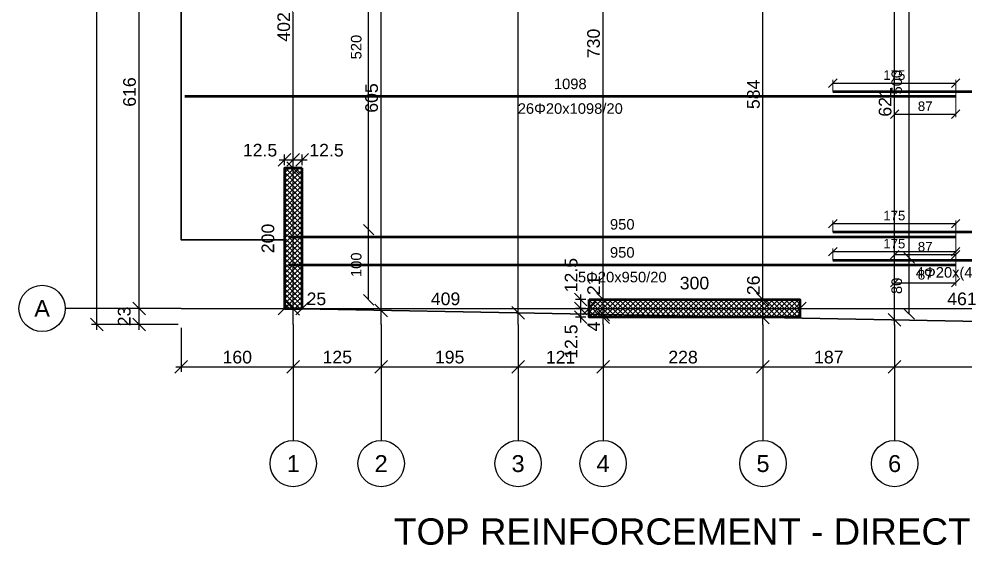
# Model space of a CAD drawing. Header units: millimetres. Extents: x -231 to 4719, y -2977 to 4533.
# Drawn here: x -231 to 1116, y -2977 to -2227 of the extents above; entities that cross this region are included whole.
import ezdxf
from ezdxf.enums import TextEntityAlignment as Align

# ---------------------------------------------------------------- set-up
doc = ezdxf.new("R2010")
doc.units = ezdxf.units.MM
for name, color, linetype in [('FW_AXIS', 7, 'Continuous'), ('FW_DIM', 7, 'Continuous'), ('FW_WALL_HATCH', 8, 'Continuous'), ('REB_NOTES', 7, 'Continuous'), ('REB_TOP_MESH_X', 5, 'Continuous'), ('REB_TOP_MESH_X_AXDIM', 5, 'Continuous'), ('REB_TOP_MESH_X_LAP', 5, 'Continuous'), ('REB_TOP_MESH_X_RANGE', 5, 'Continuous'), ('REB_TOP_MESH_X_TEXT', 5, 'Continuous')]:
    doc.layers.add(name, color=color, linetype=linetype)
doc.layers.add('SLAB', color=3, linetype='Continuous', lineweight=35)
doc.layers.add('WALL', color=1, linetype='Continuous', lineweight=50)
doc.styles.add('REBAR_TXT', font='arial.ttf')
doc.styles.get("Standard").update_dxf_attribs({"font": 'arial.ttf'})
doc.dimstyles.new('FW_DIM', dxfattribs={"dimtxt": 18, "dimasz": 9, "dimexe": 7.5, "dimexo": 4.5, "dimgap": 4.5, "dimtad": 1, "dimdec": 0, "dimtxsty": 'Standard', "dimtsz": 9, "dimcen": 2.5, "dimdle": 7.5, "dimclrd": 256, "dimclre": 256, "dimclrt": 7, "dimazin": 3, "dimtfac": 1, "dimtmove": 2, "dimatfit": 3})
doc.dimstyles.new('REBAR LAP', dxfattribs={"dimtxt": 13.5, "dimasz": 2.5, "dimexe": 4.5, "dimexo": 0, "dimgap": 4.5, "dimtad": 1, "dimdec": 0, "dimtxsty": 'Standard', "dimtsz": 6, "dimcen": 2.5, "dimclrd": 6, "dimclre": 6, "dimclrt": 7, "dimazin": 3, "dimtfac": 1, "dimtmove": 2, "dimatfit": 3, "dimlwd": 25, "dimlwe": 18})
doc.dimstyles.new('REBAR M-200', dxfattribs={"dimtxt": 15, "dimasz": 15, "dimexe": 25, "dimexo": 12.5, "dimgap": 10, "dimtad": 1, "dimdec": 0, "dimtxsty": 'Standard', "dimblk": 'NONE', "dimcen": 50, "dimse1": 1, "dimse2": 1, "dimclrd": 6, "dimclre": 6, "dimclrt": 7, "dimazin": 3, "dimtfac": 1, "dimtmove": 2, "dimatfit": 3, "dimldrblk": 'NONE', "dimlwd": 53})
doc.dimstyles.new('REBAR RANGE', dxfattribs={"dimtxt": 15, "dimasz": 2.5, "dimexe": 0, "dimexo": 0, "dimgap": 10, "dimtad": 1, "dimdec": 0, "dimtxsty": 'Standard', "dimtsz": 7.5, "dimcen": 2.5, "dimse1": 1, "dimse2": 1, "dimclrd": 6, "dimclre": 6, "dimclrt": 7, "dimazin": 3, "dimtfac": 1, "dimtmove": 2, "dimatfit": 3, "dimlwd": 25})

# ---------------------------------------------------------------- blocks, each defined once
blk = doc.blocks.new('*D547')
at = {"color": 6, "lineweight": 53}
blk.add_line((5, -2337.6), (1102.5, -2337.6), dxfattribs=at)
at = {"layer": 'Defpoints'}
for p in [(5, -2337.6), (5, -2337.6), (1102.5, -2337.6)]:
    blk.add_point(p, dxfattribs=at)
at = {"layer": 'REB_TOP_MESH_X', "color": 7, "insert": (553.8, -2320.1), "char_height": 15, "attachment_point": 5}
blk.add_mtext('1098', dxfattribs=at)
blk = doc.blocks.new('_NONE')
blk = doc.blocks.new('*D548')
at = {"color": 6, "lineweight": 53}
blk.add_line((927.5, -2330.9), (1564, -2330.9), dxfattribs=at)
at = {"layer": 'Defpoints'}
for p in [(927.5, -2330.9), (927.5, -2330.9), (1564, -2330.9)]:
    blk.add_point(p, dxfattribs=at)
at = {"layer": 'REB_TOP_MESH_X', "color": 7, "insert": (1245.8, -2313.4), "char_height": 15, "attachment_point": 5}
blk.add_mtext('636', dxfattribs=at)
blk = doc.blocks.new('_OBLIQUE')
at = {"color": 0, "linetype": 'BYBLOCK'}
blk.add_line((-0.5, -0.5), (0.5, 0.5), dxfattribs=at)
blk = doc.blocks.new('*D549')
at = {"color": 6, "lineweight": 18}
for p, q in [((927.5, -2330.9), (927.5, -2314.4)), ((1102.5, -2337.6), (1102.5, -2314.4))]:
    blk.add_line(p, q, dxfattribs=at)
at = {"color": 6, "lineweight": 25}
blk.add_line((927.5, -2318.9), (1102.5, -2318.9), dxfattribs=at)
at = {"layer": 'Defpoints'}
for p in [(927.5, -2318.9), (927.5, -2330.9), (1102.5, -2337.6)]:
    blk.add_point(p, dxfattribs=at)
at = {"layer": 'REB_TOP_MESH_X_LAP', "color": 6, "xscale": 12, "yscale": 12}
for p in [(927.5, -2318.9), (1102.5, -2318.9)]:
    blk.add_blockref('_OBLIQUE', p, dxfattribs=at)
at = {"layer": 'REB_TOP_MESH_X_LAP', "color": 7, "insert": (1015, -2307.6), "char_height": 13.5, "attachment_point": 5}
blk.add_mtext('175', dxfattribs=at)
blk = doc.blocks.new('*D550')
at = {"color": 6, "lineweight": 18}
for p, q in [((1015.5, -2337.6), (1015.5, -2367.6)), ((1102.5, -2337.6), (1102.5, -2367.6))]:
    blk.add_line(p, q, dxfattribs=at)
at = {"color": 6, "lineweight": 25}
blk.add_line((1015.5, -2363.1), (1102.5, -2363.1), dxfattribs=at)
at = {"layer": 'Defpoints'}
for p in [(1015.5, -2337.6), (1102.5, -2337.6), (1015.5, -2363.1)]:
    blk.add_point(p, dxfattribs=at)
at = {"layer": 'REB_TOP_MESH_X_AXDIM', "color": 6, "xscale": 12, "yscale": 12}
for p in [(1015.5, -2363.1), (1102.5, -2363.1)]:
    blk.add_blockref('_OBLIQUE', p, dxfattribs=at)
at = {"layer": 'REB_TOP_MESH_X_AXDIM', "color": 7, "insert": (1059, -2351.9), "char_height": 13.5, "attachment_point": 5}
blk.add_mtext('87', dxfattribs=at)
blk = doc.blocks.new('*D559')
at = {"color": 6, "lineweight": 53}
blk.add_line((153, -2577.6), (1102.5, -2577.6), dxfattribs=at)
at = {"layer": 'Defpoints'}
for p in [(153, -2577.6), (153, -2577.6), (1102.5, -2577.6)]:
    blk.add_point(p, dxfattribs=at)
at = {"layer": 'REB_TOP_MESH_X', "color": 7, "insert": (627.8, -2560.1), "char_height": 15, "attachment_point": 5}
blk.add_mtext('950', dxfattribs=at)
blk = doc.blocks.new('*D560')
at = {"color": 6, "lineweight": 53}
blk.add_line((927.5, -2570.9), (1362, -2570.9), dxfattribs=at)
at = {"layer": 'Defpoints'}
for p in [(927.5, -2570.9), (927.5, -2570.9), (1362, -2570.9)]:
    blk.add_point(p, dxfattribs=at)
at = {"layer": 'REB_TOP_MESH_X', "color": 7, "insert": (1144.8, -2553.4), "char_height": 15, "attachment_point": 5}
blk.add_mtext('434', dxfattribs=at)
blk = doc.blocks.new('*D561')
at = {"color": 6, "lineweight": 18}
for p, q in [((927.5, -2570.9), (927.5, -2554.4)), ((1102.5, -2577.6), (1102.5, -2554.4))]:
    blk.add_line(p, q, dxfattribs=at)
at = {"color": 6, "lineweight": 25}
blk.add_line((927.5, -2558.9), (1102.5, -2558.9), dxfattribs=at)
at = {"layer": 'Defpoints'}
for p in [(927.5, -2558.9), (927.5, -2570.9), (1102.5, -2577.6)]:
    blk.add_point(p, dxfattribs=at)
at = {"layer": 'REB_TOP_MESH_X_LAP', "color": 6, "xscale": 12, "yscale": 12}
for p in [(927.5, -2558.9), (1102.5, -2558.9)]:
    blk.add_blockref('_OBLIQUE', p, dxfattribs=at)
at = {"layer": 'REB_TOP_MESH_X_LAP', "color": 7, "insert": (1015, -2547.6), "char_height": 13.5, "attachment_point": 5}
blk.add_mtext('175', dxfattribs=at)
blk = doc.blocks.new('*D562')
at = {"color": 6, "lineweight": 18}
for p, q in [((1015.5, -2577.6), (1015.5, -2607.6)), ((1102.5, -2577.6), (1102.5, -2607.6))]:
    blk.add_line(p, q, dxfattribs=at)
at = {"color": 6, "lineweight": 25}
blk.add_line((1015.5, -2603.1), (1102.5, -2603.1), dxfattribs=at)
at = {"layer": 'Defpoints'}
for p in [(1015.5, -2577.6), (1102.5, -2577.6), (1015.5, -2603.1)]:
    blk.add_point(p, dxfattribs=at)
at = {"layer": 'REB_TOP_MESH_X_AXDIM', "color": 6, "xscale": 12, "yscale": 12}
for p in [(1015.5, -2603.1), (1102.5, -2603.1)]:
    blk.add_blockref('_OBLIQUE', p, dxfattribs=at)
at = {"layer": 'REB_TOP_MESH_X_AXDIM', "color": 7, "insert": (1059, -2591.9), "char_height": 13.5, "attachment_point": 5}
blk.add_mtext('87', dxfattribs=at)
blk = doc.blocks.new('*D567')
at = {"color": 6, "lineweight": 53}
blk.add_line((153, -2537.6), (1102.5, -2537.6), dxfattribs=at)
at = {"layer": 'Defpoints'}
for p in [(153, -2537.6), (153, -2537.6), (1102.5, -2537.6)]:
    blk.add_point(p, dxfattribs=at)
at = {"layer": 'REB_TOP_MESH_X', "color": 7, "insert": (627.8, -2520.1), "char_height": 15, "attachment_point": 5}
blk.add_mtext('950', dxfattribs=at)
blk = doc.blocks.new('*D568')
at = {"color": 6, "lineweight": 53}
blk.add_line((927.5, -2530.9), (1564, -2530.9), dxfattribs=at)
at = {"layer": 'Defpoints'}
for p in [(927.5, -2530.9), (927.5, -2530.9), (1564, -2530.9)]:
    blk.add_point(p, dxfattribs=at)
at = {"layer": 'REB_TOP_MESH_X', "color": 7, "insert": (1245.8, -2513.4), "char_height": 15, "attachment_point": 5}
blk.add_mtext('636', dxfattribs=at)
blk = doc.blocks.new('*D569')
at = {"color": 6, "lineweight": 18}
for p, q in [((927.5, -2530.9), (927.5, -2514.4)), ((1102.5, -2537.6), (1102.5, -2514.4))]:
    blk.add_line(p, q, dxfattribs=at)
at = {"color": 6, "lineweight": 25}
blk.add_line((927.5, -2518.9), (1102.5, -2518.9), dxfattribs=at)
at = {"layer": 'Defpoints'}
for p in [(927.5, -2518.9), (927.5, -2530.9), (1102.5, -2537.6)]:
    blk.add_point(p, dxfattribs=at)
at = {"layer": 'REB_TOP_MESH_X_LAP', "color": 6, "xscale": 12, "yscale": 12}
for p in [(927.5, -2518.9), (1102.5, -2518.9)]:
    blk.add_blockref('_OBLIQUE', p, dxfattribs=at)
at = {"layer": 'REB_TOP_MESH_X_LAP', "color": 7, "insert": (1015, -2507.6), "char_height": 13.5, "attachment_point": 5}
blk.add_mtext('175', dxfattribs=at)
blk = doc.blocks.new('*D570')
at = {"color": 6, "lineweight": 18}
for p, q in [((1015.5, -2537.6), (1015.5, -2567.6)), ((1102.5, -2537.6), (1102.5, -2567.6))]:
    blk.add_line(p, q, dxfattribs=at)
at = {"color": 6, "lineweight": 25}
blk.add_line((1015.5, -2563.1), (1102.5, -2563.1), dxfattribs=at)
at = {"layer": 'Defpoints'}
for p in [(1015.5, -2537.6), (1102.5, -2537.6), (1015.5, -2563.1)]:
    blk.add_point(p, dxfattribs=at)
at = {"layer": 'REB_TOP_MESH_X_AXDIM', "color": 6, "xscale": 12, "yscale": 12}
for p in [(1015.5, -2563.1), (1102.5, -2563.1)]:
    blk.add_blockref('_OBLIQUE', p, dxfattribs=at)
at = {"layer": 'REB_TOP_MESH_X_AXDIM', "color": 7, "insert": (1059, -2551.9), "char_height": 13.5, "attachment_point": 5}
blk.add_mtext('87', dxfattribs=at)
blk = doc.blocks.new('*D571')
at = {"color": 6, "lineweight": 25}
blk.add_line((266.8, -2527.6), (266.8, -2007.6), dxfattribs=at)
at = {"layer": 'Defpoints'}
for p in [(266.8, -2007.6), (266.8, -2527.6), (266.8, -2527.6)]:
    blk.add_point(p, dxfattribs=at)
at = {"layer": 'REB_TOP_MESH_X_RANGE', "color": 6, "xscale": 15, "yscale": 15, "rotation": 90}
for p in [(266.8, -2007.6), (266.8, -2527.6)]:
    blk.add_blockref('_OBLIQUE', p, dxfattribs=at)
at = {"layer": 'REB_TOP_MESH_X_RANGE', "color": 7, "insert": (249.2, -2267.6), "char_height": 15, "attachment_point": 5, "rotation": 90}
blk.add_mtext('520', dxfattribs=at)
blk = doc.blocks.new('*D572')
at = {"color": 6, "lineweight": 25}
blk.add_line((1036.1, -2567.6), (1036.1, -2067.6), dxfattribs=at)
at = {"layer": 'Defpoints'}
for p in [(1036.1, -2067.6), (1036.1, -2567.6), (1036.1, -2567.6)]:
    blk.add_point(p, dxfattribs=at)
at = {"layer": 'REB_TOP_MESH_X_RANGE', "color": 6, "xscale": 15, "yscale": 15, "rotation": 90}
for p in [(1036.1, -2067.6), (1036.1, -2567.6)]:
    blk.add_blockref('_OBLIQUE', p, dxfattribs=at)
at = {"layer": 'REB_TOP_MESH_X_RANGE', "color": 7, "insert": (1018.6, -2317.6), "char_height": 15, "attachment_point": 5, "rotation": 90}
blk.add_mtext('500', dxfattribs=at)
blk = doc.blocks.new('*D583')
at = {"color": 6, "lineweight": 25}
blk.add_line((266.8, -2627.6), (266.8, -2527.6), dxfattribs=at)
at = {"layer": 'Defpoints'}
for p in [(266.8, -2527.6), (266.8, -2627.6), (266.8, -2627.6)]:
    blk.add_point(p, dxfattribs=at)
at = {"layer": 'REB_TOP_MESH_X_RANGE', "color": 6, "xscale": 15, "yscale": 15, "rotation": 90}
for p in [(266.8, -2527.6), (266.8, -2627.6)]:
    blk.add_blockref('_OBLIQUE', p, dxfattribs=at)
at = {"layer": 'REB_TOP_MESH_X_RANGE', "color": 7, "insert": (249.2, -2577.6), "char_height": 15, "attachment_point": 5, "rotation": 90}
blk.add_mtext('100', dxfattribs=at)
blk = doc.blocks.new('*D584')
at = {"color": 6, "lineweight": 25}
blk.add_line((1036.1, -2647.6), (1036.1, -2567.6), dxfattribs=at)
at = {"layer": 'Defpoints'}
for p in [(1036.1, -2567.6), (1036.1, -2647.6), (1036.1, -2647.6)]:
    blk.add_point(p, dxfattribs=at)
at = {"layer": 'REB_TOP_MESH_X_RANGE', "color": 6, "xscale": 15, "yscale": 15, "rotation": 90}
for p in [(1036.1, -2567.6), (1036.1, -2647.6)]:
    blk.add_blockref('_OBLIQUE', p, dxfattribs=at)
at = {"layer": 'REB_TOP_MESH_X_RANGE', "color": 7, "insert": (1018.6, -2607.6), "char_height": 15, "attachment_point": 5, "rotation": 90}
blk.add_mtext('80', dxfattribs=at)
blk = doc.blocks.new('*D595')
for p, q in [((568.6, -2659.7), (568.6, -2632.2)), ((576.1, -2639.7), (561.1, -2639.7)), ((576.1, -2652.2), (561.1, -2652.2))]:
    blk.add_line(p, q)
at = {"layer": 'Defpoints'}
for p in [(568.6, -2652.2), (580.6, -2639.7), (580.6, -2652.2)]:
    blk.add_point(p, dxfattribs=at)
at = {"layer": 'FW_DIM', "xscale": 18, "yscale": 18, "rotation": 90}
for p in [(568.6, -2639.7), (568.6, -2652.2)]:
    blk.add_blockref('_OBLIQUE', p, dxfattribs=at)
at = {"layer": 'FW_DIM', "color": 7, "insert": (555.1, -2687), "char_height": 18, "attachment_point": 5, "rotation": 90}
blk.add_mtext('12.5', dxfattribs=at)
blk = doc.blocks.new('*D596')
for p, q in [((568.6, -2647.2), (568.6, -2619.7)), ((576.1, -2627.2), (561.1, -2627.2)), ((576.1, -2639.7), (561.1, -2639.7))]:
    blk.add_line(p, q)
at = {"layer": 'Defpoints'}
for p in [(580.6, -2627.2), (568.6, -2639.7), (580.6, -2639.7)]:
    blk.add_point(p, dxfattribs=at)
at = {"layer": 'FW_DIM', "xscale": 18, "yscale": 18, "rotation": 90}
for p in [(568.6, -2627.2), (568.6, -2639.7)]:
    blk.add_blockref('_OBLIQUE', p, dxfattribs=at)
at = {"layer": 'FW_DIM', "color": 7, "insert": (555.1, -2592.4), "char_height": 18, "attachment_point": 5, "rotation": 90}
blk.add_mtext('12.5', dxfattribs=at)
blk = doc.blocks.new('*D597')
for p, q in [((147, -2435.5), (147, -2420.5)), ((159.5, -2435.5), (159.5, -2420.5)), ((139.5, -2428), (167, -2428))]:
    blk.add_line(p, q)
at = {"layer": 'Defpoints'}
for p in [(147, -2428), (147, -2440), (159.5, -2440)]:
    blk.add_point(p, dxfattribs=at)
at = {"layer": 'FW_DIM', "xscale": 18, "yscale": 18}
for p in [(147, -2428), (159.5, -2428)]:
    blk.add_blockref('_OBLIQUE', p, dxfattribs=at)
at = {"layer": 'FW_DIM', "color": 7, "insert": (112.2, -2414.5), "char_height": 18, "attachment_point": 5}
blk.add_mtext('12.5', dxfattribs=at)
blk = doc.blocks.new('*D598')
for p, q in [((159.5, -2435.5), (159.5, -2420.5)), ((172, -2435.5), (172, -2420.5)), ((152, -2428), (179.5, -2428))]:
    blk.add_line(p, q)
at = {"layer": 'Defpoints'}
for p in [(159.5, -2428), (159.5, -2440), (172, -2440)]:
    blk.add_point(p, dxfattribs=at)
at = {"layer": 'FW_DIM', "xscale": 18, "yscale": 18}
for p in [(159.5, -2428), (172, -2428)]:
    blk.add_blockref('_OBLIQUE', p, dxfattribs=at)
at = {"layer": 'FW_DIM', "color": 7, "insert": (206.8, -2414.5), "char_height": 18, "attachment_point": 5}
blk.add_mtext('12.5', dxfattribs=at)
blk = doc.blocks.new('*D633')
for p, q in [((147, -2635.2), (147, -2632.2)), ((172, -2635.2), (172, -2632.2)), ((139.5, -2639.7), (179.5, -2639.7))]:
    blk.add_line(p, q)
at = {"layer": 'Defpoints'}
for p in [(147, -2639.7), (147, -2639.7), (172, -2639.7)]:
    blk.add_point(p, dxfattribs=at)
at = {"layer": 'FW_DIM', "xscale": 18, "yscale": 18}
for p in [(147, -2639.7), (172, -2639.7)]:
    blk.add_blockref('_OBLIQUE', p, dxfattribs=at)
at = {"layer": 'FW_DIM', "color": 7, "insert": (192.4, -2626.2), "char_height": 18, "attachment_point": 5}
blk.add_mtext('25', dxfattribs=at)
blk = doc.blocks.new('*D634')
for p, q in [((172, -2635.2), (172, -2632.2)), ((580.6, -2635.2), (580.6, -2632.2)), ((164.5, -2639.7), (588.1, -2639.7))]:
    blk.add_line(p, q)
at = {"layer": 'Defpoints'}
for p in [(172, -2639.7), (172, -2639.7), (580.6, -2639.7)]:
    blk.add_point(p, dxfattribs=at)
at = {"layer": 'FW_DIM', "xscale": 18, "yscale": 18}
for p in [(172, -2639.7), (580.6, -2639.7)]:
    blk.add_blockref('_OBLIQUE', p, dxfattribs=at)
at = {"layer": 'FW_DIM', "color": 7, "insert": (376.3, -2626.2), "char_height": 18, "attachment_point": 5}
blk.add_mtext('409', dxfattribs=at)
blk = doc.blocks.new('*D635')
for p, q in [((580.6, -2635.2), (580.6, -2632.2)), ((880.6, -2635.2), (880.6, -2632.2)), ((573.1, -2639.7), (888.1, -2639.7))]:
    blk.add_line(p, q)
at = {"layer": 'Defpoints'}
for p in [(580.6, -2639.7), (580.6, -2639.7), (880.6, -2639.7)]:
    blk.add_point(p, dxfattribs=at)
at = {"layer": 'FW_DIM', "xscale": 18, "yscale": 18}
for p in [(580.6, -2639.7), (880.6, -2639.7)]:
    blk.add_blockref('_OBLIQUE', p, dxfattribs=at)
at = {"layer": 'FW_DIM', "color": 7, "insert": (730.6, -2603.7), "char_height": 18, "attachment_point": 5}
blk.add_mtext('300', dxfattribs=at)
blk = doc.blocks.new('*D636')
for p, q in [((880.6, -2635.2), (880.6, -2632.2)), ((1342, -2635.2), (1342, -2632.2)), ((873.1, -2639.7), (1349.5, -2639.7))]:
    blk.add_line(p, q)
at = {"layer": 'Defpoints'}
for p in [(880.6, -2639.7), (880.6, -2639.7), (1342, -2639.7)]:
    blk.add_point(p, dxfattribs=at)
at = {"layer": 'FW_DIM', "xscale": 18, "yscale": 18}
for p in [(880.6, -2639.7), (1342, -2639.7)]:
    blk.add_blockref('_OBLIQUE', p, dxfattribs=at)
at = {"layer": 'FW_DIM', "color": 7, "insert": (1111.3, -2626.2), "char_height": 18, "attachment_point": 5}
blk.add_mtext('461', dxfattribs=at)
blk = doc.blocks.new('*D666')
for p, q in [((159.5, -2647.7), (159.5, -2432.5)), ((155, -2440), (152, -2440)), ((155, -2640.2), (152, -2640.2))]:
    blk.add_line(p, q)
at = {"layer": 'Defpoints'}
for p in [(159.5, -2440), (159.5, -2640.2), (159.5, -2640.2)]:
    blk.add_point(p, dxfattribs=at)
at = {"layer": 'FW_DIM', "xscale": 18, "yscale": 18, "rotation": 90}
for p in [(159.5, -2440), (159.5, -2640.2)]:
    blk.add_blockref('_OBLIQUE', p, dxfattribs=at)
at = {"layer": 'FW_DIM', "color": 7, "insert": (123.5, -2540.1), "char_height": 18, "attachment_point": 5, "rotation": 90}
blk.add_mtext('200', dxfattribs=at)
blk = doc.blocks.new('*D667')
for p, q in [((159.5, -2447.5), (159.5, -2030.2)), ((155, -2037.7), (152, -2037.7)), ((155, -2440), (152, -2440))]:
    blk.add_line(p, q)
at = {"layer": 'Defpoints'}
for p in [(159.5, -2037.7), (159.5, -2440), (159.5, -2440)]:
    blk.add_point(p, dxfattribs=at)
at = {"layer": 'FW_DIM', "xscale": 18, "yscale": 18, "rotation": 90}
for p in [(159.5, -2037.7), (159.5, -2440)]:
    blk.add_blockref('_OBLIQUE', p, dxfattribs=at)
at = {"layer": 'FW_DIM', "color": 7, "insert": (146, -2238.9), "char_height": 18, "attachment_point": 5, "rotation": 90}
blk.add_mtext('402', dxfattribs=at)
blk = doc.blocks.new('*D670')
for p, q in [((284.6, -2650.1), (284.6, -2030.2)), ((280.1, -2037.7), (277.1, -2037.7)), ((280.1, -2642.6), (277.1, -2642.6))]:
    blk.add_line(p, q)
at = {"layer": 'Defpoints'}
for p in [(284.6, -2037.7), (284.6, -2642.6), (284.6, -2642.6)]:
    blk.add_point(p, dxfattribs=at)
at = {"layer": 'FW_DIM', "xscale": 18, "yscale": 18, "rotation": 90}
for p in [(284.6, -2037.7), (284.6, -2642.6)]:
    blk.add_blockref('_OBLIQUE', p, dxfattribs=at)
at = {"layer": 'FW_DIM', "color": 7, "insert": (271.1, -2340.1), "char_height": 18, "attachment_point": 5, "rotation": 90}
blk.add_mtext('605', dxfattribs=at)
blk = doc.blocks.new('*D675')
for p, q in [((475, -1292.7), (472, -1292.7)), ((479.5, -2653.7), (479.5, -1285.2)), ((475, -2646.2), (472, -2646.2))]:
    blk.add_line(p, q)
at = {"layer": 'Defpoints'}
for p in [(479.5, -1292.7), (479.5, -2646.2), (479.5, -2646.2)]:
    blk.add_point(p, dxfattribs=at)
at = {"layer": 'FW_DIM', "xscale": 18, "yscale": 18, "rotation": 90}
for p in [(479.5, -1292.7), (479.5, -2646.2)]:
    blk.add_blockref('_OBLIQUE', p, dxfattribs=at)
at = {"layer": 'FW_DIM', "color": 7, "insert": (466, -1969.5), "char_height": 18, "attachment_point": 5, "rotation": 90}
blk.add_mtext('1353', dxfattribs=at)
blk = doc.blocks.new('*D677')
for p, q in [((596, -2648.5), (593, -2648.5)), ((596, -2652.2), (593, -2652.2)), ((600.5, -2659.7), (600.5, -2641))]:
    blk.add_line(p, q)
at = {"layer": 'Defpoints'}
for p in [(600.5, -2648.5), (600.5, -2652.2), (600.5, -2652.2)]:
    blk.add_point(p, dxfattribs=at)
at = {"layer": 'FW_DIM', "xscale": 18, "yscale": 18, "rotation": 90}
for p in [(600.5, -2648.5), (600.5, -2652.2)]:
    blk.add_blockref('_OBLIQUE', p, dxfattribs=at)
at = {"layer": 'FW_DIM', "color": 7, "insert": (587, -2665.4), "char_height": 18, "attachment_point": 5, "rotation": 90}
blk.add_mtext('4', dxfattribs=at)
blk = doc.blocks.new('*D678')
for p, q in [((600.5, -2656), (600.5, -2619.7)), ((596, -2627.2), (593, -2627.2)), ((596, -2648.5), (593, -2648.5))]:
    blk.add_line(p, q)
at = {"layer": 'Defpoints'}
for p in [(600.5, -2627.2), (600.5, -2648.5), (600.5, -2648.5)]:
    blk.add_point(p, dxfattribs=at)
at = {"layer": 'FW_DIM', "xscale": 18, "yscale": 18, "rotation": 90}
for p in [(600.5, -2627.2), (600.5, -2648.5)]:
    blk.add_blockref('_OBLIQUE', p, dxfattribs=at)
at = {"layer": 'FW_DIM', "color": 7, "insert": (587, -2606.8), "char_height": 18, "attachment_point": 5, "rotation": 90}
blk.add_mtext('21', dxfattribs=at)
blk = doc.blocks.new('*D679')
for p, q in [((596, -1897.7), (593, -1897.7)), ((600.5, -2634.7), (600.5, -1890.2)), ((596, -2627.2), (593, -2627.2))]:
    blk.add_line(p, q)
at = {"layer": 'Defpoints'}
for p in [(600.5, -1897.7), (600.5, -2627.2), (600.5, -2627.2)]:
    blk.add_point(p, dxfattribs=at)
at = {"layer": 'FW_DIM', "xscale": 18, "yscale": 18, "rotation": 90}
for p in [(600.5, -1897.7), (600.5, -2627.2)]:
    blk.add_blockref('_OBLIQUE', p, dxfattribs=at)
at = {"layer": 'FW_DIM', "color": 7, "insert": (587, -2262.4), "char_height": 18, "attachment_point": 5, "rotation": 90}
blk.add_mtext('730', dxfattribs=at)
blk = doc.blocks.new('*D682')
for p, q in [((828.1, -2660.2), (828.1, -2619.7)), ((823.6, -2627.2), (820.6, -2627.2)), ((823.6, -2652.7), (820.6, -2652.7))]:
    blk.add_line(p, q)
at = {"layer": 'Defpoints'}
for p in [(828.1, -2627.2), (828.1, -2652.7), (828.1, -2652.7)]:
    blk.add_point(p, dxfattribs=at)
at = {"layer": 'FW_DIM', "xscale": 18, "yscale": 18, "rotation": 90}
for p in [(828.1, -2627.2), (828.1, -2652.7)]:
    blk.add_blockref('_OBLIQUE', p, dxfattribs=at)
at = {"layer": 'FW_DIM', "color": 7, "insert": (814.6, -2606.8), "char_height": 18, "attachment_point": 5, "rotation": 90}
blk.add_mtext('26', dxfattribs=at)
blk = doc.blocks.new('*D683')
for p, q in [((823.6, -2042.7), (820.6, -2042.7)), ((828.1, -2634.7), (828.1, -2035.2)), ((823.6, -2627.2), (820.6, -2627.2))]:
    blk.add_line(p, q)
at = {"layer": 'Defpoints'}
for p in [(828.1, -2042.7), (828.1, -2627.2), (828.1, -2627.2)]:
    blk.add_point(p, dxfattribs=at)
at = {"layer": 'FW_DIM', "xscale": 18, "yscale": 18, "rotation": 90}
for p in [(828.1, -2042.7), (828.1, -2627.2)]:
    blk.add_blockref('_OBLIQUE', p, dxfattribs=at)
at = {"layer": 'FW_DIM', "color": 7, "insert": (814.6, -2334.9), "char_height": 18, "attachment_point": 5, "rotation": 90}
blk.add_mtext('584', dxfattribs=at)
blk = doc.blocks.new('*D692')
for p, q in [((1015.5, -2663.7), (1015.5, -2027.7)), ((1011, -2035.2), (1008, -2035.2)), ((1011, -2656.2), (1008, -2656.2))]:
    blk.add_line(p, q)
at = {"layer": 'Defpoints'}
for p in [(1015.5, -2035.2), (1015.5, -2656.2), (1015.5, -2656.2)]:
    blk.add_point(p, dxfattribs=at)
at = {"layer": 'FW_DIM', "xscale": 18, "yscale": 18, "rotation": 90}
for p in [(1015.5, -2035.2), (1015.5, -2656.2)]:
    blk.add_blockref('_OBLIQUE', p, dxfattribs=at)
at = {"layer": 'FW_DIM', "color": 7, "insert": (1002, -2345.7), "char_height": 18, "attachment_point": 5, "rotation": 90}
blk.add_mtext('621', dxfattribs=at)
blk = doc.blocks.new('*D712')
for p, q in [((0, -2667.2), (0, -2730.2)), ((159.5, -2667.2), (159.5, -2730.2)), ((-7.5, -2722.7), (167, -2722.7))]:
    blk.add_line(p, q)
at = {"layer": 'Defpoints'}
for p in [(0, -2662.7), (159.5, -2662.7), (0, -2722.7)]:
    blk.add_point(p, dxfattribs=at)
at = {"layer": 'FW_DIM', "xscale": 18, "yscale": 18}
for p in [(0, -2722.7), (159.5, -2722.7)]:
    blk.add_blockref('_OBLIQUE', p, dxfattribs=at)
at = {"layer": 'FW_DIM', "color": 7, "insert": (79.8, -2709.2), "char_height": 18, "attachment_point": 5}
blk.add_mtext('160', dxfattribs=at)
blk = doc.blocks.new('*D713')
for p, q in [((159.5, -2667.2), (159.5, -2730.2)), ((284.6, -2667.2), (284.6, -2730.2)), ((152, -2722.7), (292.1, -2722.7))]:
    blk.add_line(p, q)
at = {"layer": 'Defpoints'}
for p in [(159.5, -2662.7), (284.6, -2662.7), (159.5, -2722.7)]:
    blk.add_point(p, dxfattribs=at)
at = {"layer": 'FW_DIM', "xscale": 18, "yscale": 18}
for p in [(159.5, -2722.7), (284.6, -2722.7)]:
    blk.add_blockref('_OBLIQUE', p, dxfattribs=at)
at = {"layer": 'FW_DIM', "color": 7, "insert": (222.1, -2709.2), "char_height": 18, "attachment_point": 5}
blk.add_mtext('125', dxfattribs=at)
blk = doc.blocks.new('*D714')
for p, q in [((284.6, -2667.2), (284.6, -2730.2)), ((479.5, -2667.2), (479.5, -2730.2)), ((277.1, -2722.7), (487, -2722.7))]:
    blk.add_line(p, q)
at = {"layer": 'Defpoints'}
for p in [(284.6, -2662.7), (479.5, -2662.7), (284.6, -2722.7)]:
    blk.add_point(p, dxfattribs=at)
at = {"layer": 'FW_DIM', "xscale": 18, "yscale": 18}
for p in [(284.6, -2722.7), (479.5, -2722.7)]:
    blk.add_blockref('_OBLIQUE', p, dxfattribs=at)
at = {"layer": 'FW_DIM', "color": 7, "insert": (382.1, -2709.2), "char_height": 18, "attachment_point": 5}
blk.add_mtext('195', dxfattribs=at)
blk = doc.blocks.new('*D715')
for p, q in [((479.5, -2667.2), (479.5, -2730.2)), ((600.5, -2667.2), (600.5, -2730.2)), ((472, -2722.7), (608, -2722.7))]:
    blk.add_line(p, q)
at = {"layer": 'Defpoints'}
for p in [(479.5, -2662.7), (600.5, -2662.7), (479.5, -2722.7)]:
    blk.add_point(p, dxfattribs=at)
at = {"layer": 'FW_DIM', "xscale": 18, "yscale": 18}
for p in [(479.5, -2722.7), (600.5, -2722.7)]:
    blk.add_blockref('_OBLIQUE', p, dxfattribs=at)
at = {"layer": 'FW_DIM', "color": 7, "insert": (540, -2709.2), "char_height": 18, "attachment_point": 5}
blk.add_mtext('121', dxfattribs=at)
blk = doc.blocks.new('*D716')
for p, q in [((600.5, -2667.2), (600.5, -2730.2)), ((828.1, -2667.2), (828.1, -2730.2)), ((593, -2722.7), (835.6, -2722.7))]:
    blk.add_line(p, q)
at = {"layer": 'Defpoints'}
for p in [(600.5, -2662.7), (828.1, -2662.7), (600.5, -2722.7)]:
    blk.add_point(p, dxfattribs=at)
at = {"layer": 'FW_DIM', "xscale": 18, "yscale": 18}
for p in [(600.5, -2722.7), (828.1, -2722.7)]:
    blk.add_blockref('_OBLIQUE', p, dxfattribs=at)
at = {"layer": 'FW_DIM', "color": 7, "insert": (714.3, -2709.2), "char_height": 18, "attachment_point": 5}
blk.add_mtext('228', dxfattribs=at)
blk = doc.blocks.new('*D717')
for p, q in [((828.1, -2667.2), (828.1, -2730.2)), ((1015.5, -2667.2), (1015.5, -2730.2)), ((820.6, -2722.7), (1023, -2722.7))]:
    blk.add_line(p, q)
at = {"layer": 'Defpoints'}
for p in [(828.1, -2662.7), (1015.5, -2662.7), (828.1, -2722.7)]:
    blk.add_point(p, dxfattribs=at)
at = {"layer": 'FW_DIM', "xscale": 18, "yscale": 18}
for p in [(828.1, -2722.7), (1015.5, -2722.7)]:
    blk.add_blockref('_OBLIQUE', p, dxfattribs=at)
at = {"layer": 'FW_DIM', "color": 7, "insert": (921.8, -2709.2), "char_height": 18, "attachment_point": 5}
blk.add_mtext('187', dxfattribs=at)
blk = doc.blocks.new('*D718')
for p, q in [((1015.5, -2667.2), (1015.5, -2730.2)), ((1354.5, -2667.2), (1354.5, -2730.2)), ((1008, -2722.7), (1362, -2722.7))]:
    blk.add_line(p, q)
at = {"layer": 'Defpoints'}
for p in [(1015.5, -2662.7), (1354.5, -2662.7), (1015.5, -2722.7)]:
    blk.add_point(p, dxfattribs=at)
at = {"layer": 'FW_DIM', "xscale": 18, "yscale": 18}
for p in [(1015.5, -2722.7), (1354.5, -2722.7)]:
    blk.add_blockref('_OBLIQUE', p, dxfattribs=at)
at = {"layer": 'FW_DIM', "color": 7, "insert": (1185, -2709.2), "char_height": 18, "attachment_point": 5}
blk.add_mtext('339', dxfattribs=at)
blk = doc.blocks.new('*D721')
for p, q in [((-60, -2670.2), (-60, -2632.2)), ((-4.5, -2639.7), (-67.5, -2639.7)), ((-4.5, -2662.7), (-67.5, -2662.7))]:
    blk.add_line(p, q)
at = {"layer": 'Defpoints'}
for p in [(0, -2639.7), (-60, -2662.7), (0, -2662.7)]:
    blk.add_point(p, dxfattribs=at)
at = {"layer": 'FW_DIM', "xscale": 18, "yscale": 18, "rotation": 90}
for p in [(-60, -2639.7), (-60, -2662.7)]:
    blk.add_blockref('_OBLIQUE', p, dxfattribs=at)
at = {"layer": 'FW_DIM', "color": 7, "insert": (-81, -2651.2), "char_height": 18, "attachment_point": 5, "rotation": 90}
blk.add_mtext('23', dxfattribs=at)
blk = doc.blocks.new('*D722')
for p, q in [((-60, -2647.2), (-60, -2016)), ((-4.5, -2023.5), (-67.5, -2023.5)), ((-4.5, -2639.7), (-67.5, -2639.7))]:
    blk.add_line(p, q)
at = {"layer": 'Defpoints'}
for p in [(0, -2023.5), (-60, -2639.7), (0, -2639.7)]:
    blk.add_point(p, dxfattribs=at)
at = {"layer": 'FW_DIM', "xscale": 18, "yscale": 18, "rotation": 90}
for p in [(-60, -2023.5), (-60, -2639.7)]:
    blk.add_blockref('_OBLIQUE', p, dxfattribs=at)
at = {"layer": 'FW_DIM', "color": 7, "insert": (-73.5, -2331.6), "char_height": 18, "attachment_point": 5, "rotation": 90}
blk.add_mtext('616', dxfattribs=at)
blk = doc.blocks.new('*D737')
for p, q in [((-4.5, -1072.7), (-127.5, -1072.7)), ((-120, -2670.2), (-120, -1065.2)), ((-4.5, -2662.7), (-127.5, -2662.7))]:
    blk.add_line(p, q)
at = {"layer": 'Defpoints'}
for p in [(0, -1072.7), (-120, -2662.7), (0, -2662.7)]:
    blk.add_point(p, dxfattribs=at)
at = {"layer": 'FW_DIM', "xscale": 18, "yscale": 18, "rotation": 90}
for p in [(-120, -1072.7), (-120, -2662.7)]:
    blk.add_blockref('_OBLIQUE', p, dxfattribs=at)
at = {"layer": 'FW_DIM', "color": 7, "insert": (-133.5, -1867.7), "char_height": 18, "attachment_point": 5, "rotation": 90}
blk.add_mtext('1590', dxfattribs=at)

msp = doc.modelspace()

# ---------------------------------------------------------------- hatches: boundary and pattern name
at = {"layer": 'FW_WALL_HATCH'}
h = msp.add_hatch(dxfattribs=at)
h.set_pattern_fill('ANSI37', scale=1.6)
h.paths.add_polyline_path([(147, -2440), (172, -2440), (172, -2640), (147, -2640), (147, -2440)])
h = msp.add_hatch(dxfattribs=at)
h.set_pattern_fill('ANSI37', scale=1.6)
h.paths.add_polyline_path([(580.6, -2652.2), (580.6, -2627.2), (880.6, -2627.2), (880.6, -2652.2), (580.6, -2652.2)])

# ---------------------------------------------------------------- linework, layer by layer
at = {"layer": 'FW_AXIS', "color": 8}
for p, q in [((159.5, -2662.7), (159.5, -1072.7)), ((284.6, -2662.7), (284.6, -1072.7)), ((479.5, -2662.7), (479.5, -1072.7)), ((600.5, -2662.7), (600.5, -1072.7)), ((828.1, -2662.7), (828.1, -1072.7)), ((1015.5, -2662.7), (1015.5, -1072.7)), ((0, -2639.7), (1569, -2639.7))]:
    msp.add_line(p, q, dxfattribs=at)
at = {"layer": 'FW_AXIS', "linetype": 'CONTINUOUS'}
for p, q in [((0, -2639.7), (-165, -2639.7)), ((159.5, -2662.7), (159.5, -2827.7)), ((284.6, -2662.7), (284.6, -2827.7)), ((479.5, -2662.7), (479.5, -2827.7)), ((600.5, -2662.7), (600.5, -2827.7)), ((828.1, -2662.7), (828.1, -2827.7)), ((1015.5, -2662.7), (1015.5, -2827.7))]:
    msp.add_line(p, q, dxfattribs=at)
at = {"layer": 'FW_AXIS'}
for centre in [(-198, -2639.7), (159.5, -2860.7), (284.6, -2860.7), (479.5, -2860.7), (600.5, -2860.7), (828.1, -2860.7), (1015.5, -2860.7)]:
    msp.add_circle(centre, 33, dxfattribs=at)
at = {"layer": 'SLAB'}
msp.add_lwpolyline([(467, -1072.7), (1367, -1072.9), (1367, -1170.7), (1569, -1170.7), (1569, -1674.7), (1367, -1674.7), (1367, -2060.7), (1569, -2060.7), (1569, -2564.7), (1367, -2564.7), (1367, -2662.7), (147, -2640), (147, -2542.1), (0, -2542.1), (0, -1775.7), (202.2, -1775.7), (202.2, -1737), (354.9, -1480.1), (265, -1480.1), (265, -1170.8), (467, -1170.8), (467, -1072.7)], dxfattribs=at)
at = {"layer": 'WALL'}
for points in [[(172, -2440), (147, -2440), (147, -2640), (172, -2640)], [(580.6, -2627.2), (880.6, -2627.2), (880.6, -2652.2), (580.6, -2652.2)]]:
    msp.add_lwpolyline(points, close=True, dxfattribs=at)

# ---------------------------------------------------------------- texts
at = {"layer": 'FW_AXIS', "color": 7, "style": 'REBAR_TXT'}
for s, p in [('A', (-198, -2639.7)), ('1', (159.5, -2860.7)), ('2', (284.6, -2860.7)), ('3', (479.5, -2860.7)), ('4', (600.5, -2860.7)), ('5', (828.1, -2860.7)), ('6', (1015.5, -2860.7))]:
    msp.add_text(s, height=24, dxfattribs=at).set_placement(p, align=Align.MIDDLE_CENTER)
at = {"layer": 'REB_NOTES', "color": 7, "style": 'REBAR_TXT'}
msp.add_text('TOP REINFORCEMENT - DIRECTION X', height=37.5, dxfattribs=at).set_placement((784.5, -2938.7), align=Align.TOP_CENTER)
at = {"layer": 'REB_TOP_MESH_X_TEXT', "color": 7, "style": 'REBAR_TXT'}
for s, p in [('26Φ20x1098/20', (553.8, -2347.6)), ('4Φ20x(434÷1074)/20', (1144.8, -2580.9)), ('5Φ20x950/20', (627.8, -2587.6))]:
    msp.add_text(s, height=15, dxfattribs=at).set_placement(p, align=Align.TOP_CENTER)

# ---------------------------------------------------------------- dimensions: what is measured, and where the dimension line sits
at = {"layer": 'FW_DIM'}
for base, p1, p2, picture, middle in [((-120, -2662.7), (0, -2662.7), (0, -1072.7), '*D737', (-133.5, -1867.7)), ((-60, -2639.7), (0, -2639.7), (0, -2023.5), '*D722', (-73.5, -2331.6)), ((-60, -2662.7), (0, -2662.7), (0, -2639.7), '*D721', (-81, -2651.2))]:
    dim = msp.add_linear_dim(base=base, p1=p1, p2=p2, angle=90, dimstyle='FW_DIM', dxfattribs=at)
    dim.commit()
    dim.dimension.update_dxf_attribs({"geometry": picture, "text_midpoint": middle})
for base, p1, p2, text, picture, middle in [((479.5, -2646.2), (479.5, -2646.2), (479.5, -1292.7), '1353', '*D675', (466, -1969.5)), ((600.5, -2627.2), (600.5, -2627.2), (600.5, -1897.7), '730', '*D679', (587, -2262.4)), ((159.5, -2440), (159.5, -2440), (159.5, -2037.7), '402', '*D667', (146, -2238.9)), ((284.6, -2642.6), (284.6, -2642.6), (284.6, -2037.7), '605', '*D670', (271.1, -2340.1)), ((1015.5, -2656.2), (1015.5, -2656.2), (1015.5, -2035.2), '621', '*D692', (1002, -2345.7)), ((828.1, -2627.2), (828.1, -2627.2), (828.1, -2042.7), '584', '*D683', (814.6, -2334.9)), ((159.5, -2640.2), (159.5, -2640.2), (159.5, -2440), '200', '*D666', (123.5, -2540.1)), ((568.6, -2639.7), (580.6, -2639.7), (580.6, -2627.2), '12.5', '*D596', (555.1, -2592.4)), ((600.5, -2648.5), (600.5, -2648.5), (600.5, -2627.2), '21', '*D678', (587, -2606.8)), ((828.1, -2652.7), (828.1, -2652.7), (828.1, -2627.2), '26', '*D682', (814.6, -2606.8)), ((568.6, -2652.2), (580.6, -2652.2), (580.6, -2639.7), '12.5', '*D595', (555.1, -2687)), ((600.5, -2652.2), (600.5, -2652.2), (600.5, -2648.5), '4', '*D677', (587, -2665.4))]:
    dim = msp.add_linear_dim(base=base, p1=p1, p2=p2, angle=90, text=text, dimstyle='FW_DIM', override={"dimtmove": 2}, dxfattribs=at)
    dim.commit()
    dim.dimension.update_dxf_attribs({"geometry": picture, "text_midpoint": middle, "dimtype": 160})
for base, p1, p2, text, picture, middle in [((147, -2428), (147, -2440), (159.5, -2440), '12.5', '*D597', (112.2, -2414.5)), ((159.5, -2428), (159.5, -2440), (172, -2440), '12.5', '*D598', (206.8, -2414.5)), ((580.6, -2639.7), (580.6, -2639.7), (880.6, -2639.7), '300', '*D635', (730.6, -2603.7)), ((147, -2639.7), (147, -2639.7), (172, -2639.7), '25', '*D633', (192.4, -2626.2)), ((172, -2639.7), (172, -2639.7), (580.6, -2639.7), '409', '*D634', (376.3, -2626.2)), ((880.6, -2639.7), (880.6, -2639.7), (1342, -2639.7), '461', '*D636', (1111.3, -2626.2))]:
    dim = msp.add_linear_dim(base=base, p1=p1, p2=p2, text=text, dimstyle='FW_DIM', override={"dimtmove": 2}, dxfattribs=at)
    dim.commit()
    dim.dimension.update_dxf_attribs({"geometry": picture, "text_midpoint": middle, "dimtype": 160})
for base, p1, p2, picture, middle in [((0, -2722.7148471), (0, -2662.7148471), (159.5, -2662.7148471), '*D712', (79.75, -2709.2148471)), ((159.5, -2722.7), (159.5, -2662.7), (284.6, -2662.7), '*D713', (222.1, -2709.2)), ((284.6, -2722.7), (284.6, -2662.7), (479.5, -2662.7), '*D714', (382.1, -2709.2)), ((479.5, -2722.7), (479.5, -2662.7), (600.5, -2662.7), '*D715', (540, -2709.2)), ((600.5, -2722.7), (600.5, -2662.7), (828.1, -2662.7), '*D716', (714.3, -2709.2)), ((828.1, -2722.7), (828.1, -2662.7), (1015.5, -2662.7), '*D717', (921.8, -2709.2)), ((1015.5, -2722.7), (1015.5, -2662.7), (1354.5, -2662.7), '*D718', (1185, -2709.2))]:
    dim = msp.add_linear_dim(base=base, p1=p1, p2=p2, dimstyle='FW_DIM', dxfattribs=at)
    dim.commit()
    dim.dimension.update_dxf_attribs({"geometry": picture, "text_midpoint": middle})
at = {"layer": 'REB_TOP_MESH_X'}
for base, p1, p2, picture, middle in [((5, -2337.6209433), (5, -2337.6209433), (1102.5, -2337.6209433), '*D547', (553.75, -2320.1209433)), ((927.5, -2330.8709433), (927.5, -2330.8709433), (1564, -2330.8709433), '*D548', (1245.75, -2313.3709433)), ((927.5, -2530.8709433), (927.5, -2530.8709433), (1564, -2530.8709433), '*D568', (1245.75, -2513.3709433)), ((153, -2537.6209433), (153, -2537.6209433), (1102.5, -2537.6209433), '*D567', (627.75, -2520.1209433)), ((927.5, -2570.8709433), (927.5, -2570.8709433), (1362, -2570.8709433), '*D560', (1144.75, -2553.3709433)), ((153, -2577.6209433), (153, -2577.6209433), (1102.5, -2577.6209433), '*D559', (627.75, -2560.1209433))]:
    dim = msp.add_linear_dim(base=base, p1=p1, p2=p2, dimstyle='REBAR M-200', dxfattribs=at)
    dim.commit()
    dim.dimension.update_dxf_attribs({"geometry": picture, "text_midpoint": middle})
at = {"layer": 'REB_TOP_MESH_X_AXDIM'}
for base, p1, p2, picture, middle in [((1015.5, -2363.1), (1015.5, -2337.6), (1102.5, -2337.6), '*D550', (1059, -2351.9)), ((1015.5, -2563.1), (1015.5, -2537.6), (1102.5, -2537.6), '*D570', (1059, -2551.9)), ((1015.5, -2603.1), (1015.5, -2577.6), (1102.5, -2577.6), '*D562', (1059, -2591.9))]:
    dim = msp.add_linear_dim(base=base, p1=p1, p2=p2, dimstyle='REBAR LAP', dxfattribs=at)
    dim.commit()
    dim.dimension.update_dxf_attribs({"geometry": picture, "text_midpoint": middle})
at = {"layer": 'REB_TOP_MESH_X_LAP'}
for base, p1, p2, picture, middle in [((927.5, -2318.9), (927.5, -2330.9), (1102.5, -2337.6), '*D549', (1015, -2307.6)), ((927.5, -2518.9), (927.5, -2530.9), (1102.5, -2537.6), '*D569', (1015, -2507.6)), ((927.5, -2558.9), (927.5, -2570.9), (1102.5, -2577.6), '*D561', (1015, -2547.6))]:
    dim = msp.add_linear_dim(base=base, p1=p1, p2=p2, dimstyle='REBAR LAP', dxfattribs=at)
    dim.commit()
    dim.dimension.update_dxf_attribs({"geometry": picture, "text_midpoint": middle})
at = {"layer": 'REB_TOP_MESH_X_RANGE'}
for base, p1, p2, picture, middle in [((266.8, -2527.6), (266.8, -2527.6), (266.8, -2007.6), '*D571', (249.2, -2267.6)), ((1036.1, -2567.6), (1036.1, -2567.6), (1036.1, -2067.6), '*D572', (1018.6, -2317.6)), ((266.8, -2627.6), (266.8, -2627.6), (266.8, -2527.6), '*D583', (249.2, -2577.6)), ((1036.1, -2647.6), (1036.1, -2647.6), (1036.1, -2567.6), '*D584', (1018.6, -2607.6))]:
    dim = msp.add_linear_dim(base=base, p1=p1, p2=p2, angle=90, dimstyle='REBAR RANGE', dxfattribs=at)
    dim.commit()
    dim.dimension.update_dxf_attribs({"geometry": picture, "text_midpoint": middle})

doc.saveas('drawing.dxf')
